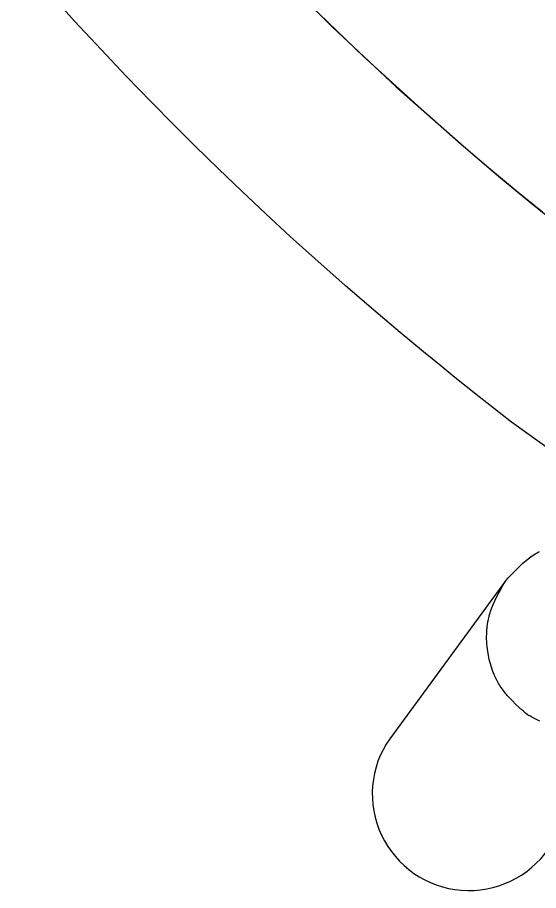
# Model space of a CAD drawing. Extents: x -120222 to -41942, y -19134 to 30932.
# Drawn here: x -98672.6 to -98623.3, y 4833.5 to 4916 of the extents above; entities that cross this region are included whole.
import ezdxf

# ---------------------------------------------------------------- set-up
doc = ezdxf.new("R2010")
doc.units = 0
doc.header["$LTSCALE"] = 150
doc.header["$MEASUREMENT"] = 0
doc.layers.get('0').update_dxf_attribs({"linetype": 'CONTINUOUS'})
doc.layers.add('_____', color=7, linetype='CONTINUOUS')

# ---------------------------------------------------------------- blocks, each defined once
blk = doc.blocks.new('____-462')
at = {"color": 1, "linetype": 'Continuous'}
blk.add_line((-105061.559, 314.06), (-105072.505, 299.141), dxfattribs=at)
for points in [[(-105058.066, 348.932, 0), (-105060.521, 350.919, 0), (-105063.153, 353.116, 0), (-105065.961, 355.521, 0), (-105068.813, 358.02, 0), (-105074.989, 363.657, 0), (-105080.868, 369.34, 0)], [(-105058.066, 348.932, 0), (-105060.521, 350.919, 0), (-105063.153, 353.116, 0), (-105065.961, 355.521, 0), (-105068.813, 358.02, 0), (-105074.989, 363.657, 0), (-105080.868, 369.34, 0)], [(-105083.726, 372.218, 0), (-105077.926, 366.458, 0), (-105071.931, 360.825, 0), (-105065.544, 355.159, 0), (-105062.225, 352.335, 0), (-105059.162, 349.811, 0), (-105056.35, 347.581, 0)], [(-105060.998, 329.082, 0), (-105062.615, 330.334, 0), (-105064.054, 331.468, 0), (-105065.268, 332.434, 0), (-105066.35, 333.304, 0), (-105067.685, 334.389, 0), (-105069.312, 335.72, 0), (-105071.517, 337.557, 0), (-105073.999, 339.663, 0), (-105076.701, 342, 0), (-105079.588, 344.543, 0), (-105081.91, 346.639, 0), (-105084.206, 348.763, 0), (-105086.469, 350.9, 0), (-105088.692, 353.032, 0), (-105090.928, 355.214, 0), (-105092.88, 357.163, 0), (-105095.032, 359.348, 0), (-105097.363, 361.752, 0), (-105099.781, 364.305, 0), (-105102.273, 366.998, 0), (-105107.673, 373.034, 0)], [(-105060.998, 329.082, 0), (-105062.615, 330.334, 0), (-105064.054, 331.468, 0), (-105065.268, 332.434, 0), (-105066.35, 333.304, 0), (-105067.685, 334.389, 0), (-105069.312, 335.72, 0), (-105071.517, 337.557, 0), (-105073.999, 339.663, 0), (-105076.701, 342, 0), (-105079.588, 344.543, 0), (-105081.91, 346.639, 0), (-105084.206, 348.763, 0), (-105086.469, 350.9, 0), (-105088.692, 353.032, 0), (-105090.928, 355.214, 0), (-105092.88, 357.163, 0), (-105095.032, 359.348, 0), (-105097.363, 361.752, 0), (-105099.781, 364.305, 0), (-105102.273, 366.998, 0), (-105107.673, 373.034, 0)], [(-105047.83, 319.576, 0), (-105055.204, 324.9, 0), (-105060.998, 329.082, 0)], [(-105061.559, 314.06, 0), (-105061.438, 314.191, 0), (-105061.33, 314.308, 0), (-105061.233, 314.412, 0), (-105061.146, 314.505, 0), (-105061.066, 314.59, 0), (-105060.986, 314.675, 0), (-105060.906, 314.759, 0), (-105060.46, 315.214, 0), (-105060.188, 315.477, 0), (-105059.91, 315.731, 0), (-105059.625, 315.975, 0), (-105059.405, 316.15, 0), (-105059.178, 316.32, 0), (-105058.934, 316.489, 0), (-105058.686, 316.647, 0), (-105058.577, 316.712, 0), (-105058.467, 316.775, 0), (-105058.355, 316.836, 0)], [(-105059.508, 301.418, 0), (-105059.658, 301.55, 0), (-105059.789, 301.665, 0), (-105059.903, 301.766, 0), (-105060.005, 301.857, 0), (-105060.102, 301.944, 0), (-105060.199, 302.031, 0), (-105060.647, 302.45, 0), (-105060.906, 302.705, 0), (-105061.156, 302.966, 0), (-105061.397, 303.233, 0), (-105061.475, 303.325, 0), (-105061.552, 303.418, 0), (-105061.628, 303.512, 0), (-105061.702, 303.606, 0), (-105061.783, 303.714, 0), (-105061.874, 303.838, 0), (-105061.967, 303.971, 0), (-105062.056, 304.107, 0), (-105062.135, 304.235, 0), (-105062.213, 304.365, 0), (-105062.283, 304.488, 0), (-105062.35, 304.612, 0), (-105062.415, 304.737, 0), (-105062.478, 304.864, 0), (-105062.539, 304.992, 0), (-105062.589, 305.104, 0), (-105062.648, 305.24, 0), (-105062.714, 305.4, 0), (-105062.784, 305.586, 0), (-105062.857, 305.793, 0), (-105062.925, 306.005, 0), (-105062.988, 306.218, 0), (-105063.042, 306.416, 0), (-105063.091, 306.615, 0), (-105063.135, 306.815, 0), (-105063.176, 307.016, 0), (-105063.211, 307.215, 0), (-105063.241, 307.395, 0), (-105063.273, 307.637, 0), (-105063.299, 307.871, 0), (-105063.32, 308.105, 0), (-105063.333, 308.34, 0), (-105063.342, 308.575, 0), (-105063.345, 308.81, 0), (-105063.339, 309.044, 0), (-105063.333, 309.183, 0), (-105063.327, 309.3, 0), (-105063.32, 309.402, 0), (-105063.311, 309.503, 0), (-105063.302, 309.604, 0), (-105063.291, 309.705, 0), (-105063.26, 309.943, 0), (-105063.221, 310.178, 0), (-105063.199, 310.298, 0), (-105063.172, 310.427, 0), (-105063.14, 310.574, 0), (-105063.101, 310.729, 0), (-105063.059, 310.882, 0), (-105063.016, 311.026, 0), (-105062.976, 311.151, 0), (-105062.854, 311.497, 0), (-105062.717, 311.838, 0), (-105062.567, 312.176, 0), (-105062.406, 312.511, 0), (-105062.216, 312.882, 0), (-105062.016, 313.251, 0), (-105061.835, 313.575, 0), (-105061.811, 313.617, 0), (-105061.781, 313.67, 0), (-105061.742, 313.74, 0), (-105061.693, 313.826, 0), (-105061.635, 313.928, 0), (-105061.567, 314.046, 0)], [(-105061.567, 314.046, 0), (-105061.563, 314.054, 0), (-105061.559, 314.06, 0)], [(-105058.316, 300.798, 0), (-105058.689, 300.986, 0), (-105059.017, 301.157, 0), (-105059.06, 301.179, 0), (-105059.114, 301.208, 0), (-105059.184, 301.245, 0), (-105059.271, 301.291, 0), (-105059.374, 301.346, 0), (-105059.494, 301.41, 0)], [(-105059.494, 301.41, 0), (-105059.502, 301.414, 0), (-105059.508, 301.418, 0)]]:
    blk.add_polyline3d(points, dxfattribs=at)
for start, end in [(145.12015, 265.39756), (265.39756, 325.53626)]:
    blk.add_arc((-105065.011, 293.916), 9.136, start, end, dxfattribs=at)

msp = doc.modelspace()

# ---------------------------------------------------------------- block references
at = {"layer": '_____', "color": 0}
msp.add_blockref('____-462', (6435.10495, 4548.69799), dxfattribs=at)

doc.saveas('drawing.dxf')
